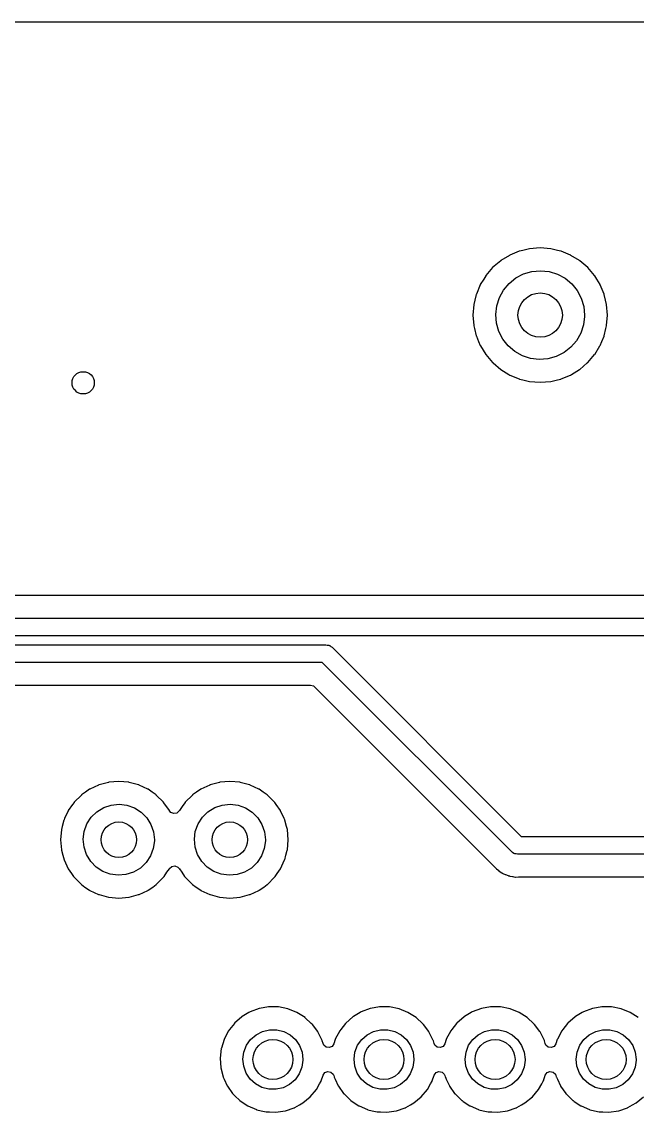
# Model space of a CAD drawing. Extents: x 41 to 172, y -238 to -26.
# Drawn here: x 146.83 to 160.68, y -50.46 to -25.91 of the extents above; entities that cross this region are included whole.
import ezdxf

# ---------------------------------------------------------------- set-up
doc = ezdxf.new("R2010")
doc.units = 0
doc.layers.add('BLACK', color=7, linetype='CONTINUOUS')

msp = doc.modelspace()

# ---------------------------------------------------------------- linework, layer by layer
at = {"layer": 'BLACK', "linetype": 'CONTINUOUS'}
for p, q in [((41.2745, -25.9085), (172.085, -25.9085)), ((157.805, -31.1663), (157.611, -31.2852)), ((157.809, -31.1638), (157.805, -31.1663)), ((157.814, -31.1619), (157.809, -31.1638)), ((158.024, -31.0748), (157.814, -31.1619)), ((157.814, -31.1619), (157.814, -31.1619)), ((158.028, -31.0729), (158.024, -31.0748)), ((158.024, -31.0748), (158.024, -31.0748)), ((158.109, -31.0536), (158.028, -31.0729)), ((158.254, -31.0186), (158.109, -31.0536)), ((158.259, -31.0175), (158.254, -31.0186)), ((158.254, -31.0186), (158.254, -31.0186)), ((158.496, -30.9988), (158.259, -31.0175)), ((158.733, -31.0175), (158.496, -30.9988)), ((158.738, -31.0186), (158.733, -31.0175)), ((158.883, -31.0536), (158.738, -31.0186)), ((158.738, -31.0186), (158.738, -31.0186)), ((158.964, -31.0729), (158.883, -31.0536)), ((158.968, -31.0748), (158.964, -31.0729)), ((159.178, -31.1619), (158.968, -31.0748)), ((158.968, -31.0748), (158.968, -31.0748)), ((159.183, -31.1638), (159.178, -31.1619)), ((159.178, -31.1619), (159.178, -31.1619)), ((159.187, -31.1663), (159.183, -31.1638)), ((159.381, -31.2852), (159.187, -31.1663)), ((157.607, -31.2878), (157.426, -31.442)), ((157.611, -31.2852), (157.607, -31.2878)), ((157.611, -31.2852), (157.611, -31.2852)), ((159.385, -31.2878), (159.381, -31.2852)), ((159.381, -31.2852), (159.381, -31.2852)), ((159.566, -31.442), (159.385, -31.2878)), ((157.269, -31.6268), (157.224, -31.7002)), ((157.272, -31.6226), (157.269, -31.6268)), ((157.269, -31.6268), (157.269, -31.6268)), ((157.426, -31.442), (157.272, -31.6226)), ((157.948, -31.6752), (158.121, -31.5848)), ((158.121, -31.5848), (158.309, -31.5297)), ((158.309, -31.5297), (158.503, -31.512)), ((158.503, -31.512), (158.697, -31.5324)), ((158.697, -31.5324), (158.884, -31.5901)), ((158.884, -31.5901), (159.055, -31.683)), ((159.72, -31.6226), (159.566, -31.442)), ((159.723, -31.6268), (159.72, -31.6226)), ((159.768, -31.7002), (159.723, -31.6268)), ((159.723, -31.6268), (159.723, -31.6268)), ((157.146, -31.8296), (157.059, -32.0398)), ((157.148, -31.825), (157.146, -31.8296)), ((157.146, -31.8296), (157.146, -31.8296)), ((157.224, -31.7002), (157.148, -31.825)), ((157.671, -31.947), (157.796, -31.7975)), ((157.796, -31.7975), (157.948, -31.6752)), ((159.055, -31.683), (159.206, -31.8074)), ((159.206, -31.8074), (159.329, -31.9586)), ((159.844, -31.825), (159.768, -31.7002)), ((159.846, -31.8296), (159.844, -31.825)), ((159.933, -32.0398), (159.846, -31.8296)), ((159.846, -31.8296), (159.846, -31.8296)), ((157.056, -32.0492), (157.026, -32.1734)), ((157.057, -32.0444), (157.056, -32.0492)), ((157.059, -32.0398), (157.057, -32.0444)), ((157.518, -32.3041), (157.577, -32.1181)), ((157.577, -32.1181), (157.671, -31.947)), ((159.329, -31.9586), (159.421, -32.1309)), ((159.421, -32.1309), (159.477, -32.3178)), ((159.935, -32.0444), (159.933, -32.0398)), ((159.936, -32.0492), (159.935, -32.0444)), ((159.966, -32.1734), (159.936, -32.0492)), ((157.001, -32.2753), (156.983, -32.512)), ((157.026, -32.1734), (157.001, -32.2753)), ((157.496, -32.498), (157.518, -32.3041)), ((159.477, -32.3178), (159.496, -32.512)), ((159.991, -32.2753), (159.966, -32.1734)), ((160.009, -32.512), (159.991, -32.2753)), ((156.983, -32.512), (157.001, -32.7487)), ((157.512, -32.6925), (157.496, -32.498)), ((159.496, -32.5399), (159.471, -32.7335)), ((159.496, -32.512), (159.496, -32.5399)), ((159.991, -32.7487), (160.009, -32.512)), ((157.001, -32.7487), (157.003, -32.7535)), ((157.003, -32.7535), (157.003, -32.7535)), ((157.003, -32.7535), (157.016, -32.8111)), ((157.016, -32.8111), (157.057, -32.9796)), ((157.566, -32.8801), (157.512, -32.6925)), ((157.655, -33.0537), (157.566, -32.8801)), ((159.471, -32.7335), (159.41, -32.9187)), ((159.935, -32.9796), (159.976, -32.8111)), ((159.976, -32.8111), (159.989, -32.7535)), ((159.989, -32.7535), (159.991, -32.7487)), ((159.989, -32.7535), (159.989, -32.7535)), ((157.057, -32.9796), (157.059, -32.9842)), ((157.059, -32.9842), (157.059, -32.9842)), ((157.059, -32.9842), (157.11, -33.1068)), ((157.11, -33.1068), (157.148, -33.199)), ((157.777, -33.2067), (157.655, -33.0537)), ((159.313, -33.0884), (159.186, -33.2362)), ((159.41, -32.9187), (159.313, -33.0884)), ((159.844, -33.199), (159.882, -33.1068)), ((159.882, -33.1068), (159.933, -32.9842)), ((159.933, -32.9842), (159.935, -32.9796)), ((159.933, -32.9842), (159.933, -32.9842)), ((157.148, -33.199), (157.15, -33.2032)), ((157.15, -33.2032), (157.269, -33.3972)), ((157.925, -33.3331), (157.777, -33.2067)), ((158.096, -33.4284), (157.925, -33.3331)), ((159.032, -33.3563), (158.858, -33.4443)), ((159.186, -33.2362), (159.032, -33.3563)), ((159.723, -33.3972), (159.842, -33.2032)), ((159.842, -33.2032), (159.844, -33.199)), ((157.269, -33.3972), (157.269, -33.3972)), ((157.269, -33.3972), (157.272, -33.4014)), ((157.272, -33.4014), (157.426, -33.582)), ((157.426, -33.582), (157.43, -33.5852)), ((157.43, -33.5852), (157.435, -33.5899)), ((157.435, -33.5899), (157.607, -33.7362)), ((158.281, -33.4887), (158.096, -33.4284)), ((158.475, -33.5118), (158.281, -33.4887)), ((158.67, -33.4968), (158.475, -33.5118)), ((158.858, -33.4443), (158.67, -33.4968)), ((159.385, -33.7362), (159.557, -33.5899)), ((159.557, -33.5899), (159.562, -33.5852)), ((159.562, -33.5852), (159.566, -33.582)), ((159.566, -33.582), (159.72, -33.4014)), ((159.72, -33.4014), (159.723, -33.3972)), ((159.723, -33.3972), (159.723, -33.3972)), ((157.607, -33.7362), (157.611, -33.7388)), ((157.611, -33.7388), (157.611, -33.7388)), ((157.611, -33.7388), (157.79, -33.8487)), ((157.79, -33.8487), (157.809, -33.8602)), ((157.809, -33.8602), (157.814, -33.8621)), ((157.814, -33.8621), (157.814, -33.8621)), ((157.814, -33.8621), (158.024, -33.9492)), ((158.968, -33.9492), (159.178, -33.8621)), ((159.178, -33.8621), (159.183, -33.8602)), ((159.178, -33.8621), (159.178, -33.8621)), ((159.183, -33.8602), (159.202, -33.8487)), ((159.202, -33.8487), (159.381, -33.7388)), ((159.381, -33.7388), (159.385, -33.7362)), ((159.381, -33.7388), (159.381, -33.7388)), ((158.024, -33.9492), (158.028, -33.9511)), ((158.028, -33.9511), (158.109, -33.9704)), ((158.109, -33.9704), (158.254, -34.0054)), ((158.254, -34.0054), (158.254, -34.0054)), ((158.254, -34.0054), (158.259, -34.0065)), ((158.259, -34.0065), (158.496, -34.0252)), ((158.496, -34.0252), (158.733, -34.0065)), ((158.733, -34.0065), (158.738, -34.0054)), ((158.738, -34.0054), (158.883, -33.9704)), ((158.738, -34.0054), (158.738, -34.0054)), ((158.883, -33.9704), (158.964, -33.9511)), ((158.964, -33.9511), (158.968, -33.9492)), ((161.203, -38.824), (114.674, -38.824)), ((114.645, -39.3325), (161.228, -39.3325)), ((161.145, -39.7325), (114.728, -39.7325)), ((117.094, -39.932), (153.67, -39.932)), ((153.67, -39.932), (153.703, -39.9395)), ((153.703, -39.9395), (153.736, -39.9432)), ((153.736, -39.9432), (153.746, -39.9494)), ((153.746, -39.9494), (153.757, -39.9519)), ((153.757, -39.9519), (153.783, -39.9728)), ((153.783, -39.9728), (153.811, -39.9906)), ((153.811, -39.9906), (158.071, -44.25)), ((153.587, -40.332), (117.177, -40.332)), ((157.847, -44.5914), (153.587, -40.332)), ((117.44, -40.8405), (153.324, -40.8405)), ((153.324, -40.8405), (153.392, -40.8605)), ((153.392, -40.8605), (153.413, -40.8774)), ((153.413, -40.8774), (155.444, -42.9079)), ((155.444, -42.9079), (157.467, -44.9305)), ((148.354, -43.1855), (148.261, -43.2505)), ((148.359, -43.1832), (148.354, -43.1855)), ((148.557, -43.091), (148.359, -43.1832)), ((148.359, -43.1832), (148.359, -43.1832)), ((148.562, -43.0887), (148.557, -43.091)), ((148.557, -43.091), (148.557, -43.091)), ((148.567, -43.0873), (148.562, -43.0887)), ((148.778, -43.0309), (148.567, -43.0873)), ((148.567, -43.0873), (148.567, -43.0873)), ((148.783, -43.0295), (148.778, -43.0309)), ((148.778, -43.0309), (148.778, -43.0309)), ((149.011, -43.0095), (148.783, -43.0295)), ((149.239, -43.0295), (149.011, -43.0095)), ((149.244, -43.0309), (149.239, -43.0295)), ((149.455, -43.0873), (149.244, -43.0309)), ((149.244, -43.0309), (149.244, -43.0309)), ((149.46, -43.0887), (149.455, -43.0873)), ((149.455, -43.0873), (149.455, -43.0873)), ((149.465, -43.091), (149.46, -43.0887)), ((149.663, -43.1832), (149.465, -43.091)), ((149.465, -43.091), (149.465, -43.091)), ((149.668, -43.1855), (149.663, -43.1832)), ((149.663, -43.1832), (149.663, -43.1832)), ((149.761, -43.2505), (149.668, -43.1855)), ((150.854, -43.1855), (150.761, -43.2505)), ((150.859, -43.1832), (150.854, -43.1855)), ((151.057, -43.091), (150.859, -43.1832)), ((150.859, -43.1832), (150.859, -43.1832)), ((151.062, -43.0887), (151.057, -43.091)), ((151.057, -43.091), (151.057, -43.091)), ((151.067, -43.0873), (151.062, -43.0887)), ((151.278, -43.0309), (151.067, -43.0873)), ((151.067, -43.0873), (151.067, -43.0873)), ((151.283, -43.0295), (151.278, -43.0309)), ((151.278, -43.0309), (151.278, -43.0309)), ((151.511, -43.0095), (151.283, -43.0295)), ((151.739, -43.0295), (151.511, -43.0095)), ((151.744, -43.0309), (151.739, -43.0295)), ((151.955, -43.0873), (151.744, -43.0309)), ((151.744, -43.0309), (151.744, -43.0309)), ((151.96, -43.0887), (151.955, -43.0873)), ((151.955, -43.0873), (151.955, -43.0873)), ((151.965, -43.091), (151.96, -43.0887)), ((152.163, -43.1832), (151.965, -43.091)), ((151.965, -43.091), (151.965, -43.091)), ((152.168, -43.1855), (152.163, -43.1832)), ((152.163, -43.1832), (152.163, -43.1832)), ((152.261, -43.2505), (152.168, -43.1855)), ((148.167, -43.3168), (148.005, -43.4787)), ((148.171, -43.3136), (148.167, -43.3168)), ((148.261, -43.2505), (148.171, -43.3136)), ((148.171, -43.3136), (148.171, -43.3136)), ((149.851, -43.3136), (149.761, -43.2505)), ((149.855, -43.3168), (149.851, -43.3136)), ((149.851, -43.3136), (149.851, -43.3136)), ((150.017, -43.4787), (149.855, -43.3168)), ((150.667, -43.3168), (150.505, -43.4787)), ((150.671, -43.3136), (150.667, -43.3168)), ((150.761, -43.2505), (150.671, -43.3136)), ((150.671, -43.3136), (150.671, -43.3136)), ((152.351, -43.3136), (152.261, -43.2505)), ((152.355, -43.3168), (152.351, -43.3136)), ((152.351, -43.3136), (152.351, -43.3136)), ((152.517, -43.4787), (152.355, -43.3168)), ((147.871, -43.6712), (147.789, -43.8471)), ((147.873, -43.6663), (147.871, -43.6712)), ((147.871, -43.6712), (147.871, -43.6712)), ((147.969, -43.5297), (147.873, -43.6663)), ((148.002, -43.4832), (147.969, -43.5297)), ((148.005, -43.4787), (148.002, -43.4832)), ((148.002, -43.4832), (148.002, -43.4832)), ((148.391, -43.8174), (148.518, -43.6926)), ((148.518, -43.6926), (148.67, -43.5991)), ((148.67, -43.5991), (148.839, -43.5417)), ((148.839, -43.5417), (149.017, -43.523)), ((149.017, -43.523), (149.194, -43.5441)), ((149.194, -43.5441), (149.362, -43.604)), ((149.362, -43.604), (149.512, -43.6995)), ((150.02, -43.4832), (150.017, -43.4787)), ((150.071, -43.5558), (150.02, -43.4832)), ((150.02, -43.4832), (150.02, -43.4832)), ((150.149, -43.6663), (150.071, -43.5558)), ((150.151, -43.6712), (150.149, -43.6663)), ((150.152, -43.673), (150.151, -43.6712)), ((150.183, -43.7091), (150.152, -43.673)), ((150.37, -43.673), (150.319, -43.722)), ((150.371, -43.6712), (150.37, -43.673)), ((150.373, -43.6663), (150.371, -43.6712)), ((150.451, -43.5558), (150.373, -43.6663)), ((150.502, -43.4832), (150.451, -43.5558)), ((150.505, -43.4787), (150.502, -43.4832)), ((150.502, -43.4832), (150.502, -43.4832)), ((150.891, -43.8174), (151.018, -43.6926)), ((151.018, -43.6926), (151.17, -43.5991)), ((151.17, -43.5991), (151.339, -43.5417)), ((151.339, -43.5417), (151.517, -43.523)), ((151.517, -43.523), (151.694, -43.5441)), ((151.694, -43.5441), (151.862, -43.604)), ((151.862, -43.604), (152.012, -43.6995)), ((152.52, -43.4832), (152.517, -43.4787)), ((152.553, -43.5297), (152.52, -43.4832)), ((152.52, -43.4832), (152.52, -43.4832)), ((152.649, -43.6663), (152.553, -43.5297)), ((152.651, -43.6712), (152.649, -43.6663)), ((152.733, -43.8471), (152.651, -43.6712)), ((152.651, -43.6712), (152.651, -43.6712)), ((147.775, -43.8791), (147.736, -44.0274)), ((147.777, -43.8738), (147.775, -43.8791)), ((147.775, -43.8791), (147.775, -43.8791)), ((147.789, -43.8471), (147.777, -43.8738)), ((148.294, -43.9673), (148.391, -43.8174)), ((149.512, -43.6995), (149.638, -43.8261)), ((149.638, -43.8261), (149.732, -43.9773)), ((150.249, -43.7355), (150.183, -43.7091)), ((150.319, -43.722), (150.249, -43.7355)), ((150.794, -43.9673), (150.891, -43.8174)), ((152.012, -43.6995), (152.138, -43.8261)), ((152.138, -43.8261), (152.232, -43.9773)), ((152.745, -43.8738), (152.733, -43.8471)), ((152.747, -43.8791), (152.745, -43.8738)), ((152.786, -44.0274), (152.747, -43.8791)), ((152.747, -43.8791), (152.747, -43.8791)), ((147.717, -44.0949), (147.698, -44.323)), ((147.736, -44.0274), (147.717, -44.0949)), ((148.211, -44.3118), (148.233, -44.1349)), ((148.233, -44.1349), (148.294, -43.9673)), ((149.732, -43.9773), (149.791, -44.1458)), ((149.791, -44.1458), (149.811, -44.323)), ((150.711, -44.3118), (150.733, -44.1349)), ((150.733, -44.1349), (150.794, -43.9673)), ((152.232, -43.9773), (152.291, -44.1458)), ((152.291, -44.1458), (152.311, -44.323)), ((152.805, -44.0949), (152.786, -44.0274)), ((152.824, -44.323), (152.805, -44.0949)), ((147.698, -44.323), (147.717, -44.5511)), ((148.228, -44.4893), (148.211, -44.3118)), ((149.811, -44.3453), (149.786, -44.522)), ((149.811, -44.323), (149.811, -44.3453)), ((150.728, -44.4893), (150.711, -44.3118)), ((152.311, -44.3453), (152.286, -44.522)), ((152.311, -44.323), (152.311, -44.3453)), ((152.805, -44.5511), (152.824, -44.323)), ((158.071, -44.25), (171.45, -44.25)), ((147.717, -44.5511), (147.719, -44.5564)), ((147.719, -44.5564), (147.719, -44.5564)), ((147.719, -44.5564), (147.75, -44.6712)), ((147.75, -44.6712), (147.777, -44.7722)), ((148.285, -44.6586), (148.228, -44.4893)), ((148.377, -44.8111), (148.285, -44.6586)), ((149.786, -44.522), (149.723, -44.6887)), ((150.785, -44.6586), (150.728, -44.4893)), ((150.877, -44.8111), (150.785, -44.6586)), ((152.286, -44.522), (152.223, -44.6887)), ((152.745, -44.7722), (152.772, -44.6712)), ((152.772, -44.6712), (152.803, -44.5564)), ((152.803, -44.5564), (152.805, -44.5511)), ((152.803, -44.5564), (152.803, -44.5564)), ((157.875, -44.6092), (157.847, -44.5914)), ((157.901, -44.6301), (157.875, -44.6092)), ((157.912, -44.6326), (157.901, -44.6301)), ((157.922, -44.6388), (157.912, -44.6326)), ((157.955, -44.6425), (157.922, -44.6388)), ((157.988, -44.65), (157.955, -44.6425)), ((171.367, -44.65), (157.988, -44.65)), ((147.777, -44.7722), (147.779, -44.7772)), ((147.779, -44.7772), (147.779, -44.7772)), ((147.779, -44.7772), (147.871, -44.9748)), ((148.501, -44.9394), (148.377, -44.8111)), ((149.624, -44.8372), (149.495, -44.9602)), ((149.723, -44.6887), (149.624, -44.8372)), ((150.203, -44.924), (150.273, -44.9105)), ((150.273, -44.9105), (150.339, -44.9369)), ((151.001, -44.9394), (150.877, -44.8111)), ((152.124, -44.8372), (151.995, -44.9602)), ((152.223, -44.6887), (152.124, -44.8372)), ((152.651, -44.9748), (152.743, -44.7772)), ((152.743, -44.7772), (152.745, -44.7722)), ((152.743, -44.7772), (152.743, -44.7772)), ((147.871, -44.9748), (147.871, -44.9748)), ((147.871, -44.9748), (147.873, -44.9797)), ((147.873, -44.9797), (147.945, -45.0818)), ((147.945, -45.0818), (147.992, -45.1496)), ((147.992, -45.1496), (148.005, -45.1673)), ((148.005, -45.1673), (148.167, -45.3292)), ((148.65, -45.0371), (148.501, -44.9394)), ((148.817, -45.0992), (148.65, -45.0371)), ((148.994, -45.1228), (148.817, -45.0992)), ((149.172, -45.1067), (148.994, -45.1228)), ((149.341, -45.0515), (149.172, -45.1067)), ((149.495, -44.9602), (149.341, -45.0515)), ((149.855, -45.3292), (150.017, -45.1673)), ((150.017, -45.1673), (150.03, -45.1496)), ((150.03, -45.1496), (150.095, -45.0558)), ((150.095, -45.0558), (150.149, -44.9797)), ((150.149, -44.9797), (150.151, -44.9748)), ((150.151, -44.9748), (150.152, -44.973)), ((150.152, -44.973), (150.203, -44.924)), ((150.339, -44.9369), (150.37, -44.973)), ((150.37, -44.973), (150.371, -44.9748)), ((150.371, -44.9748), (150.373, -44.9797)), ((150.373, -44.9797), (150.427, -45.0558)), ((150.427, -45.0558), (150.492, -45.1496)), ((150.492, -45.1496), (150.505, -45.1673)), ((150.505, -45.1673), (150.667, -45.3292)), ((151.15, -45.0371), (151.001, -44.9394)), ((151.317, -45.0992), (151.15, -45.0371)), ((151.494, -45.1228), (151.317, -45.0992)), ((151.672, -45.1067), (151.494, -45.1228)), ((151.841, -45.0515), (151.672, -45.1067)), ((151.995, -44.9602), (151.841, -45.0515)), ((152.355, -45.3292), (152.517, -45.1673)), ((152.517, -45.1673), (152.53, -45.1496)), ((152.53, -45.1496), (152.577, -45.0818)), ((152.577, -45.0818), (152.649, -44.9797)), ((152.649, -44.9797), (152.651, -44.9748)), ((152.651, -44.9748), (152.651, -44.9748)), ((157.467, -44.9305), (157.472, -44.9368)), ((157.472, -44.9368), (157.51, -44.9804)), ((157.51, -44.9804), (157.563, -45.0171)), ((157.563, -45.0171), (157.568, -45.021)), ((157.568, -45.021), (157.618, -45.0605)), ((157.618, -45.0605), (157.625, -45.0636)), ((157.625, -45.0636), (157.627, -45.065)), ((157.627, -45.065), (157.642, -45.0734)), ((157.642, -45.0734), (157.645, -45.0746)), ((157.645, -45.0746), (157.651, -45.079)), ((157.651, -45.079), (157.658, -45.0817)), ((157.658, -45.0817), (157.658, -45.0818)), ((157.658, -45.0818), (157.71, -45.1022)), ((157.71, -45.1022), (157.716, -45.1048)), ((157.716, -45.1048), (157.775, -45.131)), ((157.775, -45.131), (157.782, -45.1324)), ((157.782, -45.1324), (157.785, -45.1332)), ((157.785, -45.1332), (157.801, -45.1379)), ((157.801, -45.1379), (157.803, -45.1385)), ((157.803, -45.1385), (157.811, -45.1413)), ((157.811, -45.1413), (157.818, -45.1423)), ((157.818, -45.1423), (157.874, -45.1496)), ((157.874, -45.1496), (157.88, -45.1507)), ((157.88, -45.1507), (157.901, -45.1544)), ((157.901, -45.1544), (157.943, -45.1623)), ((157.943, -45.1623), (157.951, -45.1619)), ((157.951, -45.1619), (158.005, -45.1587)), ((157.951, -45.1619), (157.951, -45.1619)), ((158.005, -45.1587), (158.013, -45.1585)), ((158.013, -45.1585), (163.371, -45.1585)), ((148.167, -45.3292), (148.171, -45.3324)), ((148.171, -45.3324), (148.171, -45.3324)), ((148.171, -45.3324), (148.249, -45.3871)), ((148.249, -45.3871), (148.354, -45.4605)), ((149.668, -45.4605), (149.773, -45.3871)), ((149.773, -45.3871), (149.851, -45.3324)), ((149.851, -45.3324), (149.855, -45.3292)), ((149.851, -45.3324), (149.851, -45.3324)), ((150.667, -45.3292), (150.671, -45.3324)), ((150.671, -45.3324), (150.671, -45.3324)), ((150.671, -45.3324), (150.749, -45.3871)), ((150.749, -45.3871), (150.854, -45.4605)), ((152.168, -45.4605), (152.273, -45.3871)), ((152.273, -45.3871), (152.351, -45.3324)), ((152.351, -45.3324), (152.355, -45.3292)), ((152.351, -45.3324), (152.351, -45.3324)), ((148.354, -45.4605), (148.359, -45.4628)), ((148.359, -45.4628), (148.359, -45.4628)), ((148.359, -45.4628), (148.557, -45.555)), ((148.557, -45.555), (148.562, -45.5573)), ((148.562, -45.5573), (148.567, -45.5587)), ((148.567, -45.5587), (148.567, -45.5587)), ((148.567, -45.5587), (148.778, -45.6151)), ((148.778, -45.6151), (148.778, -45.6151)), ((148.778, -45.6151), (148.783, -45.6165)), ((148.783, -45.6165), (149.011, -45.6365)), ((149.011, -45.6365), (149.239, -45.6165)), ((149.239, -45.6165), (149.244, -45.6151)), ((149.244, -45.6151), (149.455, -45.5587)), ((149.244, -45.6151), (149.244, -45.6151)), ((149.455, -45.5587), (149.46, -45.5573)), ((149.455, -45.5587), (149.455, -45.5587)), ((149.46, -45.5573), (149.465, -45.555)), ((149.465, -45.555), (149.663, -45.4628)), ((149.663, -45.4628), (149.668, -45.4605)), ((149.663, -45.4628), (149.663, -45.4628)), ((150.854, -45.4605), (150.859, -45.4628)), ((150.859, -45.4628), (150.859, -45.4628)), ((150.859, -45.4628), (151.057, -45.555)), ((151.057, -45.555), (151.062, -45.5573)), ((151.062, -45.5573), (151.067, -45.5587)), ((151.067, -45.5587), (151.067, -45.5587)), ((151.067, -45.5587), (151.278, -45.6151)), ((151.278, -45.6151), (151.278, -45.6151)), ((151.278, -45.6151), (151.283, -45.6165)), ((151.283, -45.6165), (151.511, -45.6365)), ((151.511, -45.6365), (151.739, -45.6165)), ((151.739, -45.6165), (151.744, -45.6151)), ((151.744, -45.6151), (151.955, -45.5587)), ((151.744, -45.6151), (151.744, -45.6151)), ((151.955, -45.5587), (151.96, -45.5573)), ((151.955, -45.5587), (151.955, -45.5587)), ((151.96, -45.5573), (151.965, -45.555)), ((151.965, -45.555), (152.163, -45.4628)), ((152.163, -45.4628), (152.168, -45.4605)), ((152.163, -45.4628), (152.163, -45.4628)), ((152.381, -48.0861), (152.178, -48.121)), ((152.387, -48.0851), (152.381, -48.0861)), ((152.381, -48.0861), (152.381, -48.0861)), ((152.489, -48.0864), (152.387, -48.0851)), ((152.598, -48.0879), (152.489, -48.0864)), ((152.604, -48.0879), (152.598, -48.0879)), ((152.598, -48.0879), (152.598, -48.0879)), ((152.818, -48.1304), (152.604, -48.0879)), ((154.881, -48.0861), (154.678, -48.121)), ((154.887, -48.0851), (154.881, -48.0861)), ((154.881, -48.0861), (154.881, -48.0861)), ((154.989, -48.0864), (154.887, -48.0851)), ((155.098, -48.0879), (154.989, -48.0864)), ((155.104, -48.0879), (155.098, -48.0879)), ((155.098, -48.0879), (155.098, -48.0879)), ((155.318, -48.1304), (155.104, -48.0879)), ((157.381, -48.0861), (157.178, -48.121)), ((157.387, -48.0851), (157.381, -48.0861)), ((157.381, -48.0861), (157.381, -48.0861)), ((157.489, -48.0864), (157.387, -48.0851)), ((157.598, -48.0879), (157.489, -48.0864)), ((157.604, -48.0879), (157.598, -48.0879)), ((157.598, -48.0879), (157.598, -48.0879)), ((157.818, -48.1304), (157.604, -48.0879)), ((159.881, -48.0861), (159.678, -48.121)), ((159.887, -48.0851), (159.881, -48.0861)), ((159.881, -48.0861), (159.881, -48.0861)), ((159.989, -48.0864), (159.887, -48.0851)), ((160.098, -48.0879), (159.989, -48.0864)), ((160.104, -48.0879), (160.098, -48.0879)), ((160.098, -48.0879), (160.098, -48.0879)), ((160.318, -48.1304), (160.104, -48.0879)), ((151.781, -48.3084), (151.618, -48.4518)), ((151.791, -48.3027), (151.781, -48.3084)), ((151.94, -48.2141), (151.791, -48.3027)), ((151.968, -48.1972), (151.94, -48.2141)), ((152.172, -48.1219), (151.968, -48.1972)), ((152.178, -48.121), (152.172, -48.1219)), ((152.178, -48.121), (152.178, -48.121)), ((153.02, -48.211), (152.818, -48.1304)), ((153.204, -48.327), (153.02, -48.211)), ((153.208, -48.331), (153.204, -48.327)), ((153.343, -48.4564), (153.208, -48.331)), ((153.208, -48.331), (153.208, -48.331)), ((154.281, -48.3084), (154.118, -48.4518)), ((154.291, -48.3027), (154.281, -48.3084)), ((154.44, -48.2141), (154.291, -48.3027)), ((154.468, -48.1972), (154.44, -48.2141)), ((154.672, -48.1219), (154.468, -48.1972)), ((154.678, -48.121), (154.672, -48.1219)), ((154.678, -48.121), (154.678, -48.121)), ((155.52, -48.211), (155.318, -48.1304)), ((155.704, -48.327), (155.52, -48.211)), ((155.708, -48.331), (155.704, -48.327)), ((155.843, -48.4564), (155.708, -48.331)), ((155.708, -48.331), (155.708, -48.331)), ((156.781, -48.3084), (156.618, -48.4518)), ((156.791, -48.3027), (156.781, -48.3084)), ((156.94, -48.2141), (156.791, -48.3027)), ((156.968, -48.1972), (156.94, -48.2141)), ((157.172, -48.1219), (156.968, -48.1972)), ((157.178, -48.121), (157.172, -48.1219)), ((157.178, -48.121), (157.178, -48.121)), ((158.02, -48.211), (157.818, -48.1304)), ((158.204, -48.327), (158.02, -48.211)), ((158.208, -48.331), (158.204, -48.327)), ((158.343, -48.4564), (158.208, -48.331)), ((158.208, -48.331), (158.208, -48.331)), ((159.281, -48.3084), (159.118, -48.4518)), ((159.291, -48.3027), (159.281, -48.3084)), ((159.44, -48.2141), (159.291, -48.3027)), ((159.468, -48.1972), (159.44, -48.2141)), ((159.672, -48.1219), (159.468, -48.1972)), ((159.678, -48.121), (159.672, -48.1219)), ((159.678, -48.121), (159.678, -48.121)), ((160.52, -48.211), (160.318, -48.1304)), ((160.704, -48.327), (160.52, -48.211)), ((151.505, -48.5955), (151.483, -48.6227)), ((151.614, -48.4564), (151.505, -48.5955)), ((151.618, -48.4518), (151.614, -48.4564)), ((152.245, -48.6373), (152.402, -48.5995)), ((152.402, -48.5995), (152.565, -48.6003)), ((152.565, -48.6003), (152.722, -48.6398)), ((153.363, -48.4747), (153.343, -48.4564)), ((153.367, -48.4793), (153.363, -48.4747)), ((153.488, -48.6417), (153.367, -48.4793)), ((153.367, -48.4793), (153.367, -48.4793)), ((154.005, -48.5955), (153.983, -48.6227)), ((154.114, -48.4564), (154.005, -48.5955)), ((154.118, -48.4518), (154.114, -48.4564)), ((154.745, -48.6373), (154.902, -48.5995)), ((154.902, -48.5995), (155.065, -48.6003)), ((155.065, -48.6003), (155.222, -48.6398)), ((155.863, -48.4747), (155.843, -48.4564)), ((155.867, -48.4793), (155.863, -48.4747)), ((155.988, -48.6417), (155.867, -48.4793)), ((155.867, -48.4793), (155.867, -48.4793)), ((156.505, -48.5955), (156.483, -48.6227)), ((156.614, -48.4564), (156.505, -48.5955)), ((156.618, -48.4518), (156.614, -48.4564)), ((157.245, -48.6373), (157.402, -48.5995)), ((157.402, -48.5995), (157.565, -48.6003)), ((157.565, -48.6003), (157.722, -48.6398)), ((158.363, -48.4747), (158.343, -48.4564)), ((158.367, -48.4793), (158.363, -48.4747)), ((158.488, -48.6417), (158.367, -48.4793)), ((158.367, -48.4793), (158.367, -48.4793)), ((159.005, -48.5955), (158.983, -48.6227)), ((159.114, -48.4564), (159.005, -48.5955)), ((159.118, -48.4518), (159.114, -48.4564)), ((159.745, -48.6373), (159.902, -48.5995)), ((159.902, -48.5995), (160.065, -48.6003)), ((160.065, -48.6003), (160.222, -48.6398)), ((151.38, -48.8207), (151.32, -49.014)), ((151.382, -48.8152), (151.38, -48.8207)), ((151.483, -48.6227), (151.382, -48.8152)), ((151.885, -48.951), (151.978, -48.8183)), ((151.978, -48.8183), (152.101, -48.7117)), ((152.101, -48.7117), (152.245, -48.6373)), ((152.722, -48.6398), (152.865, -48.7157)), ((152.865, -48.7157), (152.986, -48.8236)), ((152.986, -48.8236), (153.078, -48.9573)), ((153.493, -48.649), (153.488, -48.6417)), ((153.59, -48.8441), (153.493, -48.649)), ((153.591, -48.8496), (153.59, -48.8441)), ((153.609, -48.9128), (153.591, -48.8496)), ((153.88, -48.8207), (153.851, -48.9159)), ((153.882, -48.8152), (153.88, -48.8207)), ((153.88, -48.8207), (153.88, -48.8207)), ((153.983, -48.6227), (153.882, -48.8152)), ((154.385, -48.951), (154.478, -48.8183)), ((154.478, -48.8183), (154.601, -48.7117)), ((154.601, -48.7117), (154.745, -48.6373)), ((155.222, -48.6398), (155.365, -48.7157)), ((155.365, -48.7157), (155.486, -48.8236)), ((155.486, -48.8236), (155.578, -48.9573)), ((155.993, -48.649), (155.988, -48.6417)), ((156.09, -48.8441), (155.993, -48.649)), ((156.091, -48.8496), (156.09, -48.8441)), ((156.109, -48.9128), (156.091, -48.8496)), ((156.38, -48.8207), (156.351, -48.9159)), ((156.382, -48.8152), (156.38, -48.8207)), ((156.38, -48.8207), (156.38, -48.8207)), ((156.483, -48.6227), (156.382, -48.8152)), ((156.885, -48.951), (156.978, -48.8183)), ((156.978, -48.8183), (157.101, -48.7117)), ((157.101, -48.7117), (157.245, -48.6373)), ((157.722, -48.6398), (157.865, -48.7157)), ((157.865, -48.7157), (157.986, -48.8236)), ((157.986, -48.8236), (158.078, -48.9573)), ((158.493, -48.649), (158.488, -48.6417)), ((158.59, -48.8441), (158.493, -48.649)), ((158.591, -48.8496), (158.59, -48.8441)), ((158.609, -48.9128), (158.591, -48.8496)), ((158.88, -48.8207), (158.851, -48.9159)), ((158.882, -48.8152), (158.88, -48.8207)), ((158.88, -48.8207), (158.88, -48.8207)), ((158.983, -48.6227), (158.882, -48.8152)), ((159.385, -48.951), (159.478, -48.8183)), ((159.478, -48.8183), (159.601, -48.7117)), ((159.601, -48.7117), (159.745, -48.6373)), ((160.222, -48.6398), (160.365, -48.7157)), ((160.365, -48.7157), (160.486, -48.8236)), ((160.486, -48.8236), (160.578, -48.9573)), ((151.317, -49.0229), (151.292, -49.2389)), ((151.32, -49.014), (151.317, -49.0229)), ((151.826, -49.1021), (151.885, -48.951)), ((153.078, -48.9573), (153.136, -49.109)), ((153.623, -48.9451), (153.609, -48.9128)), ((153.676, -48.9924), (153.623, -48.9451)), ((153.746, -49.0036), (153.676, -48.9924)), ((153.811, -48.9751), (153.746, -49.0036)), ((153.851, -48.9159), (153.811, -48.9751)), ((154.326, -49.1021), (154.385, -48.951)), ((155.578, -48.9573), (155.636, -49.109)), ((156.123, -48.9451), (156.109, -48.9128)), ((156.176, -48.9924), (156.123, -48.9451)), ((156.246, -49.0036), (156.176, -48.9924)), ((156.311, -48.9751), (156.246, -49.0036)), ((156.351, -48.9159), (156.311, -48.9751)), ((156.826, -49.1021), (156.885, -48.951)), ((158.078, -48.9573), (158.136, -49.109)), ((158.623, -48.9451), (158.609, -48.9128)), ((158.676, -48.9924), (158.623, -48.9451)), ((158.746, -49.0036), (158.676, -48.9924)), ((158.811, -48.9751), (158.746, -49.0036)), ((158.851, -48.9159), (158.811, -48.9751)), ((159.326, -49.1021), (159.385, -48.951)), ((160.578, -48.9573), (160.636, -49.109)), ((151.292, -49.2389), (151.306, -49.4559)), ((151.805, -49.2629), (151.826, -49.1021)), ((151.823, -49.4241), (151.805, -49.2629)), ((153.155, -49.2841), (153.132, -49.4447)), ((153.136, -49.109), (153.155, -49.27)), ((153.155, -49.27), (153.155, -49.2841)), ((154.305, -49.2629), (154.326, -49.1021)), ((154.323, -49.4241), (154.305, -49.2629)), ((155.655, -49.2841), (155.632, -49.4447)), ((155.636, -49.109), (155.655, -49.27)), ((155.655, -49.27), (155.655, -49.2841)), ((156.805, -49.2629), (156.826, -49.1021)), ((156.823, -49.4241), (156.805, -49.2629)), ((158.155, -49.2841), (158.132, -49.4447)), ((158.136, -49.109), (158.155, -49.27)), ((158.155, -49.27), (158.155, -49.2841)), ((159.305, -49.2629), (159.326, -49.1021)), ((159.323, -49.4241), (159.305, -49.2629)), ((160.655, -49.2841), (160.632, -49.4447)), ((160.636, -49.109), (160.655, -49.27)), ((160.655, -49.27), (160.655, -49.2841)), ((151.306, -49.4559), (151.307, -49.4615)), ((151.307, -49.4615), (151.307, -49.4615)), ((151.307, -49.4615), (151.358, -49.6612)), ((151.879, -49.5764), (151.823, -49.4241)), ((151.969, -49.7111), (151.879, -49.5764)), ((153.132, -49.4447), (153.072, -49.5952)), ((153.61, -49.6241), (153.651, -49.566)), ((153.651, -49.566), (153.716, -49.5392)), ((153.716, -49.5392), (153.786, -49.5522)), ((153.786, -49.5522), (153.838, -49.6009)), ((154.379, -49.5764), (154.323, -49.4241)), ((154.469, -49.7111), (154.379, -49.5764)), ((155.632, -49.4447), (155.572, -49.5952)), ((156.11, -49.6241), (156.151, -49.566)), ((156.151, -49.566), (156.216, -49.5392)), ((156.216, -49.5392), (156.286, -49.5522)), ((156.286, -49.5522), (156.338, -49.6009)), ((156.879, -49.5764), (156.823, -49.4241)), ((156.969, -49.7111), (156.879, -49.5764)), ((158.132, -49.4447), (158.072, -49.5952)), ((158.61, -49.6241), (158.651, -49.566)), ((158.651, -49.566), (158.716, -49.5392)), ((158.716, -49.5392), (158.786, -49.5522)), ((158.786, -49.5522), (158.838, -49.6009)), ((159.379, -49.5764), (159.323, -49.4241)), ((159.469, -49.7111), (159.379, -49.5764)), ((160.632, -49.4447), (160.572, -49.5952)), ((151.358, -49.6612), (151.36, -49.6668)), ((151.36, -49.6668), (151.362, -49.672)), ((151.362, -49.672), (151.383, -49.7166)), ((151.383, -49.7166), (151.451, -49.8643)), ((152.089, -49.8202), (151.969, -49.7111)), ((152.232, -49.8976), (152.089, -49.8202)), ((152.854, -49.8322), (152.709, -49.9051)), ((152.977, -49.7269), (152.854, -49.8322)), ((153.072, -49.5952), (152.977, -49.7269)), ((153.46, -49.9432), (153.53, -49.8167)), ((153.53, -49.8167), (153.563, -49.7585)), ((153.563, -49.7585), (153.566, -49.7534)), ((153.563, -49.7585), (153.563, -49.7585)), ((153.566, -49.7534), (153.568, -49.748)), ((153.568, -49.748), (153.61, -49.6241)), ((153.568, -49.748), (153.568, -49.748)), ((153.838, -49.6009), (153.851, -49.6335)), ((153.851, -49.6335), (153.858, -49.6612)), ((153.858, -49.6612), (153.858, -49.6612)), ((153.858, -49.6612), (153.86, -49.6668)), ((153.86, -49.6668), (153.862, -49.672)), ((153.862, -49.672), (153.883, -49.7166)), ((153.883, -49.7166), (153.951, -49.8643)), ((154.589, -49.8202), (154.469, -49.7111)), ((154.732, -49.8976), (154.589, -49.8202)), ((155.354, -49.8322), (155.209, -49.9051)), ((155.477, -49.7269), (155.354, -49.8322)), ((155.572, -49.5952), (155.477, -49.7269)), ((155.96, -49.9432), (156.03, -49.8167)), ((156.03, -49.8167), (156.063, -49.7585)), ((156.063, -49.7585), (156.066, -49.7534)), ((156.063, -49.7585), (156.063, -49.7585)), ((156.066, -49.7534), (156.068, -49.748)), ((156.068, -49.748), (156.11, -49.6241)), ((156.068, -49.748), (156.068, -49.748)), ((156.338, -49.6009), (156.351, -49.6335)), ((156.351, -49.6335), (156.358, -49.6612)), ((156.358, -49.6612), (156.358, -49.6612)), ((156.358, -49.6612), (156.36, -49.6668)), ((156.36, -49.6668), (156.362, -49.672)), ((156.362, -49.672), (156.383, -49.7166)), ((156.383, -49.7166), (156.451, -49.8643)), ((157.089, -49.8202), (156.969, -49.7111)), ((157.232, -49.8976), (157.089, -49.8202)), ((157.854, -49.8322), (157.709, -49.9051)), ((157.977, -49.7269), (157.854, -49.8322)), ((158.072, -49.5952), (157.977, -49.7269)), ((158.46, -49.9432), (158.53, -49.8167)), ((158.53, -49.8167), (158.563, -49.7585)), ((158.563, -49.7585), (158.566, -49.7534)), ((158.563, -49.7585), (158.563, -49.7585)), ((158.566, -49.7534), (158.568, -49.748)), ((158.568, -49.748), (158.61, -49.6241)), ((158.568, -49.748), (158.568, -49.748)), ((158.838, -49.6009), (158.851, -49.6335)), ((158.851, -49.6335), (158.858, -49.6612)), ((158.858, -49.6612), (158.858, -49.6612)), ((158.858, -49.6612), (158.86, -49.6668)), ((158.86, -49.6668), (158.862, -49.672)), ((158.862, -49.672), (158.883, -49.7166)), ((158.883, -49.7166), (158.951, -49.8643)), ((159.589, -49.8202), (159.469, -49.7111)), ((159.732, -49.8976), (159.589, -49.8202)), ((160.354, -49.8322), (160.209, -49.9051)), ((160.477, -49.7269), (160.354, -49.8322)), ((160.572, -49.5952), (160.477, -49.7269)), ((151.451, -49.8643), (151.454, -49.869)), ((151.454, -49.869), (151.57, -50.0328)), ((151.57, -50.0328), (151.576, -50.0419)), ((151.576, -50.0419), (151.58, -50.0459)), ((151.58, -50.0459), (151.625, -50.0893)), ((152.388, -49.9388), (152.232, -49.8976)), ((152.551, -49.9413), (152.388, -49.9388)), ((152.709, -49.9051), (152.551, -49.9413)), ((153.32, -50.1104), (153.46, -49.9432)), ((153.951, -49.8643), (153.954, -49.869)), ((153.954, -49.869), (154.07, -50.0328)), ((154.07, -50.0328), (154.076, -50.0419)), ((154.076, -50.0419), (154.08, -50.0459)), ((154.08, -50.0459), (154.125, -50.0893)), ((154.888, -49.9388), (154.732, -49.8976)), ((155.051, -49.9413), (154.888, -49.9388)), ((155.209, -49.9051), (155.051, -49.9413)), ((155.82, -50.1104), (155.96, -49.9432)), ((156.451, -49.8643), (156.454, -49.869)), ((156.454, -49.869), (156.57, -50.0328)), ((156.57, -50.0328), (156.576, -50.0419)), ((156.576, -50.0419), (156.58, -50.0459)), ((156.58, -50.0459), (156.625, -50.0893)), ((157.388, -49.9388), (157.232, -49.8976)), ((157.551, -49.9413), (157.388, -49.9388)), ((157.709, -49.9051), (157.551, -49.9413)), ((158.32, -50.1104), (158.46, -49.9432)), ((158.951, -49.8643), (158.954, -49.869)), ((158.954, -49.869), (159.07, -50.0328)), ((159.07, -50.0328), (159.076, -50.0419)), ((159.076, -50.0419), (159.08, -50.0459)), ((159.08, -50.0459), (159.125, -50.0893)), ((159.888, -49.9388), (159.732, -49.8976)), ((160.051, -49.9413), (159.888, -49.9388)), ((160.209, -49.9051), (160.051, -49.9413)), ((151.625, -50.0893), (151.732, -50.1937)), ((151.732, -50.1937), (151.737, -50.1969)), ((151.737, -50.1969), (151.763, -50.2147)), ((151.763, -50.2147), (151.913, -50.3145)), ((151.913, -50.3145), (151.918, -50.3168)), ((151.918, -50.3168), (151.918, -50.3168)), ((151.918, -50.3168), (152.107, -50.3981)), ((152.972, -50.351), (153.077, -50.292)), ((153.077, -50.292), (153.153, -50.2495)), ((153.153, -50.2495), (153.32, -50.1104)), ((154.125, -50.0893), (154.232, -50.1937)), ((154.232, -50.1937), (154.237, -50.1969)), ((154.237, -50.1969), (154.263, -50.2147)), ((154.263, -50.2147), (154.413, -50.3145)), ((154.413, -50.3145), (154.418, -50.3168)), ((154.418, -50.3168), (154.418, -50.3168)), ((154.418, -50.3168), (154.607, -50.3981)), ((155.472, -50.351), (155.577, -50.292)), ((155.577, -50.292), (155.653, -50.2495)), ((155.653, -50.2495), (155.82, -50.1104)), ((156.625, -50.0893), (156.732, -50.1937)), ((156.732, -50.1937), (156.737, -50.1969)), ((156.737, -50.1969), (156.763, -50.2147)), ((156.763, -50.2147), (156.913, -50.3145)), ((156.913, -50.3145), (156.918, -50.3168)), ((156.918, -50.3168), (156.918, -50.3168)), ((156.918, -50.3168), (157.107, -50.3981)), ((157.972, -50.351), (158.077, -50.292)), ((158.077, -50.292), (158.153, -50.2495)), ((158.153, -50.2495), (158.32, -50.1104)), ((159.125, -50.0893), (159.232, -50.1937)), ((159.232, -50.1937), (159.237, -50.1969)), ((159.237, -50.1969), (159.263, -50.2147)), ((159.263, -50.2147), (159.413, -50.3145)), ((159.413, -50.3145), (159.418, -50.3168)), ((159.418, -50.3168), (159.418, -50.3168)), ((159.418, -50.3168), (159.607, -50.3981)), ((160.472, -50.351), (160.577, -50.292)), ((160.577, -50.292), (160.653, -50.2495)), ((160.653, -50.2495), (160.82, -50.1104)), ((152.107, -50.3981), (152.107, -50.3981)), ((152.107, -50.3981), (152.113, -50.4004)), ((152.113, -50.4004), (152.118, -50.4017)), ((152.118, -50.4017), (152.216, -50.4239)), ((152.216, -50.4239), (152.325, -50.4484)), ((152.325, -50.4484), (152.331, -50.4486)), ((152.331, -50.4486), (152.331, -50.4486)), ((152.331, -50.4486), (152.404, -50.4515)), ((152.404, -50.4515), (152.542, -50.4569)), ((152.542, -50.4569), (152.757, -50.4257)), ((152.757, -50.4257), (152.763, -50.4239)), ((152.763, -50.4239), (152.958, -50.3577)), ((152.763, -50.4239), (152.763, -50.4239)), ((152.958, -50.3577), (152.963, -50.3558)), ((152.958, -50.3577), (152.958, -50.3577)), ((152.963, -50.3558), (152.972, -50.351)), ((154.607, -50.3981), (154.607, -50.3981)), ((154.607, -50.3981), (154.613, -50.4004)), ((154.613, -50.4004), (154.618, -50.4017)), ((154.618, -50.4017), (154.716, -50.4239)), ((154.716, -50.4239), (154.825, -50.4484)), ((154.825, -50.4484), (154.831, -50.4486)), ((154.831, -50.4486), (154.831, -50.4486)), ((154.831, -50.4486), (154.904, -50.4515)), ((154.904, -50.4515), (155.042, -50.4569)), ((155.042, -50.4569), (155.257, -50.4257)), ((155.257, -50.4257), (155.263, -50.4239)), ((155.263, -50.4239), (155.458, -50.3577)), ((155.263, -50.4239), (155.263, -50.4239)), ((155.458, -50.3577), (155.463, -50.3558)), ((155.458, -50.3577), (155.458, -50.3577)), ((155.463, -50.3558), (155.472, -50.351)), ((157.107, -50.3981), (157.107, -50.3981)), ((157.107, -50.3981), (157.113, -50.4004)), ((157.113, -50.4004), (157.118, -50.4017)), ((157.118, -50.4017), (157.216, -50.4239)), ((157.216, -50.4239), (157.325, -50.4484)), ((157.325, -50.4484), (157.331, -50.4486)), ((157.331, -50.4486), (157.331, -50.4486)), ((157.331, -50.4486), (157.404, -50.4515)), ((157.404, -50.4515), (157.542, -50.4569)), ((157.542, -50.4569), (157.757, -50.4257)), ((157.757, -50.4257), (157.763, -50.4239)), ((157.763, -50.4239), (157.958, -50.3577)), ((157.763, -50.4239), (157.763, -50.4239)), ((157.958, -50.3577), (157.963, -50.3558)), ((157.958, -50.3577), (157.958, -50.3577)), ((157.963, -50.3558), (157.972, -50.351)), ((159.607, -50.3981), (159.607, -50.3981)), ((159.607, -50.3981), (159.613, -50.4004)), ((159.613, -50.4004), (159.618, -50.4017)), ((159.618, -50.4017), (159.716, -50.4239)), ((159.716, -50.4239), (159.825, -50.4484)), ((159.825, -50.4484), (159.831, -50.4486)), ((159.831, -50.4486), (159.831, -50.4486)), ((159.831, -50.4486), (159.904, -50.4515)), ((159.904, -50.4515), (160.042, -50.4569)), ((160.042, -50.4569), (160.257, -50.4257)), ((160.257, -50.4257), (160.263, -50.4239)), ((160.263, -50.4239), (160.458, -50.3577)), ((160.263, -50.4239), (160.263, -50.4239)), ((160.458, -50.3577), (160.463, -50.3558)), ((160.458, -50.3577), (160.458, -50.3577)), ((160.463, -50.3558), (160.472, -50.351))]:
    msp.add_line(p, q, dxfattribs=at)
at = {"layer": 'BLACK'}
for centre, radius in [((158.496, -32.512), 0.5), ((148.209, -34.036), 0.25), ((149.011, -44.323), 0.4), ((151.511, -44.323), 0.4), ((152.48, -49.27), 0.45), ((154.98, -49.27), 0.45), ((157.48, -49.27), 0.45), ((159.98, -49.27), 0.45)]:
    msp.add_circle(centre, radius, dxfattribs=at)

doc.saveas('drawing.dxf')
